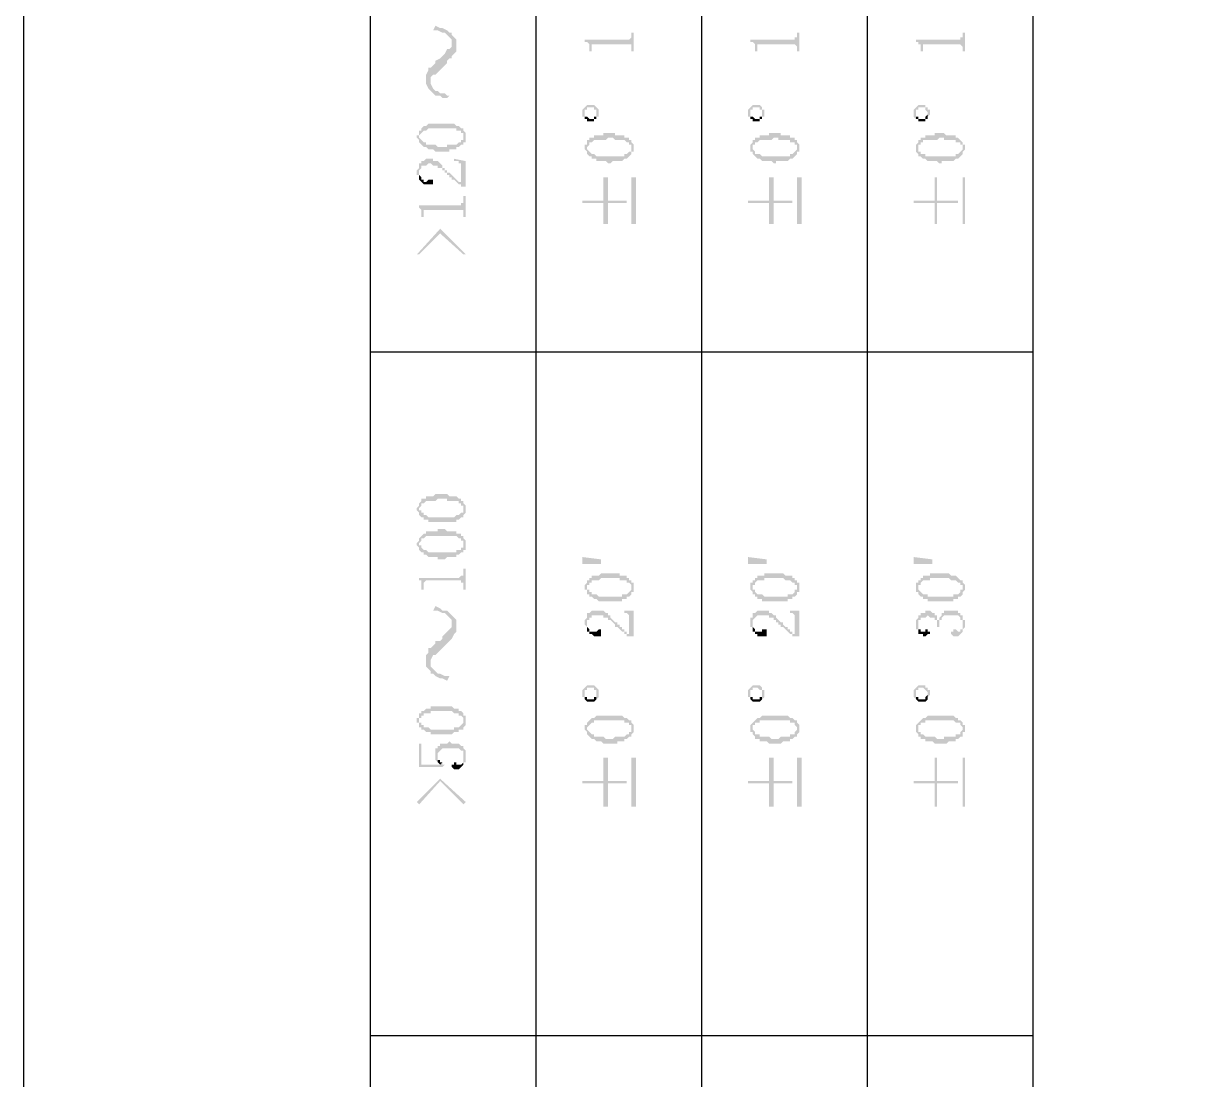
# Model space of a CAD drawing. Header units: millimetres. Extents: x 1399 to 2555, y 1196 to 1555.
# Drawn here: x 1666.65 to 1689.34, y 1514.22 to 1534.65 of the extents above; entities that cross this region are included whole.
import ezdxf

# ---------------------------------------------------------------- set-up
doc = ezdxf.new("R2010")
doc.units = ezdxf.units.MM

msp = doc.modelspace()

# ---------------------------------------------------------------- hatches: boundary and pattern name
at = {"transparency": 33554559}
for points in [[(1674.57468, 1534.51505), (1674.66494, 1534.51505), (1674.75521, 1534.46992), (1674.80034, 1534.46992), (1674.84547, 1534.42479), (1674.84547, 1534.42479), (1674.8906, 1534.37966), (1674.93573, 1534.33453), (1674.93573, 1533.97347), (1674.93573, 1534.0186), (1674.98087, 1534.06373), (1675.026, 1534.10886), (1675.026, 1534.33453), (1674.98087, 1534.37966), (1674.93573, 1534.42479), (1674.93573, 1534.46992), (1674.8906, 1534.46992), (1674.84547, 1534.51505), (1674.75521, 1534.56019), (1674.71007, 1534.56019), (1674.61981, 1534.60532)], [(1677.50827, 1534.33453), (1677.50827, 1534.28939), (1677.5534, 1534.28939), (1677.59853, 1534.24426), (1677.59853, 1534.19913), (1677.59853, 1534.10886), (1677.64366, 1534.10886), (1677.64366, 1534.19913), (1677.64366, 1534.24426), (1678.41091, 1534.24426), (1678.41091, 1534.19913), (1678.41091, 1534.10886), (1678.45604, 1534.10886), (1678.45604, 1534.46992), (1678.41091, 1534.46992), (1678.41091, 1534.42479), (1678.41091, 1534.37966), (1678.41091, 1534.37966), (1678.36578, 1534.33453), (1678.32065, 1534.33453)], [(1680.71265, 1534.33453), (1680.71265, 1534.28939), (1680.75778, 1534.28939), (1680.80292, 1534.24426), (1680.80292, 1534.19913), (1680.80292, 1534.10886), (1680.84805, 1534.10886), (1680.84805, 1534.19913), (1680.84805, 1534.24426), (1681.57016, 1534.24426), (1681.6153, 1534.19913), (1681.6153, 1534.10886), (1681.66043, 1534.10886), (1681.66043, 1534.46992), (1681.6153, 1534.46992), (1681.6153, 1534.42479), (1681.6153, 1534.37966), (1681.57016, 1534.37966), (1681.57016, 1534.33453), (1681.52503, 1534.33453)], [(1683.91704, 1534.33453), (1683.91704, 1534.28939), (1683.96217, 1534.28939), (1683.96217, 1534.24426), (1684.0073, 1534.24426), (1684.0073, 1534.19913), (1684.0073, 1534.10886), (1684.05243, 1534.10886), (1684.05243, 1534.19913), (1684.05243, 1534.24426), (1684.77455, 1534.24426), (1684.81968, 1534.19913), (1684.81968, 1534.10886), (1684.86481, 1534.10886), (1684.86481, 1534.46992), (1684.81968, 1534.46992), (1684.81968, 1534.42479), (1684.81968, 1534.37966), (1684.77455, 1534.37966), (1684.77455, 1534.33453), (1684.72942, 1534.33453)], [(1674.43928, 1533.56728), (1674.43928, 1533.47701), (1674.48441, 1533.38675), (1674.52954, 1533.34162), (1674.52954, 1533.52215), (1674.52954, 1533.61241), (1674.57468, 1533.65754), (1674.61981, 1533.65754), (1674.66494, 1533.70268), (1674.71007, 1533.74781), (1674.75521, 1533.79294), (1674.80034, 1533.83807), (1674.84547, 1533.8832), (1674.84547, 1533.92834), (1674.8906, 1533.97347), (1674.93573, 1533.97347), (1674.93573, 1534.24426), (1674.93573, 1534.19913), (1674.8906, 1534.154), (1674.84547, 1534.154), (1674.80034, 1534.06373), (1674.75521, 1534.0186), (1674.75521, 1534.0186), (1674.71007, 1533.97347), (1674.61981, 1533.92834), (1674.61981, 1533.8832), (1674.57468, 1533.83807), (1674.52954, 1533.79294), (1674.48441, 1533.79294), (1674.48441, 1533.74781), (1674.43928, 1533.65754), (1674.43928, 1533.61241)], [(1674.52954, 1533.34162), (1674.52954, 1533.34162), (1674.57468, 1533.29649), (1674.61981, 1533.25135), (1674.71007, 1533.25135), (1674.75521, 1533.20622), (1674.84547, 1533.20622), (1674.8906, 1533.25135), (1674.84547, 1533.25135), (1674.80034, 1533.29649), (1674.71007, 1533.29649), (1674.66494, 1533.34162), (1674.61981, 1533.34162), (1674.57468, 1533.38675), (1674.52954, 1533.47701), (1674.52954, 1533.52215)], [(1677.46314, 1532.93543), (1677.46314, 1532.8903), (1677.46314, 1532.84516), (1677.50827, 1532.84516), (1677.50827, 1532.80003), (1677.50827, 1532.93543), (1677.50827, 1532.98056), (1677.5534, 1532.98056), (1677.5534, 1533.02569), (1677.6888, 1533.02569), (1677.6888, 1532.98056), (1677.73393, 1532.98056), (1677.73393, 1532.93543), (1677.73393, 1532.80003), (1677.73393, 1532.84516), (1677.77906, 1532.84516), (1677.77906, 1532.8903), (1677.77906, 1532.93543), (1677.77906, 1532.98056), (1677.77906, 1532.98056), (1677.73393, 1533.02569), (1677.73393, 1533.02569), (1677.6888, 1533.07083), (1677.5534, 1533.07083), (1677.50827, 1533.02569), (1677.50827, 1533.02569), (1677.46314, 1532.98056)], [(1680.66752, 1532.93543), (1680.66752, 1532.8903), (1680.66752, 1532.84516), (1680.71265, 1532.84516), (1680.71265, 1532.80003), (1680.71265, 1532.93543), (1680.71265, 1532.98056), (1680.75778, 1532.98056), (1680.75778, 1533.02569), (1680.89318, 1533.02569), (1680.89318, 1532.98056), (1680.93831, 1532.98056), (1680.93831, 1532.93543), (1680.93831, 1532.80003), (1680.93831, 1532.84516), (1680.98345, 1532.84516), (1680.98345, 1532.8903), (1680.98345, 1532.93543), (1680.98345, 1532.98056), (1680.93831, 1532.98056), (1680.93831, 1533.02569), (1680.93831, 1533.02569), (1680.89318, 1533.07083), (1680.75778, 1533.07083), (1680.71265, 1533.02569), (1680.71265, 1533.02569), (1680.66752, 1532.98056)], [(1683.8719, 1532.93543), (1683.8719, 1532.8903), (1683.8719, 1532.84516), (1683.8719, 1532.84516), (1683.91704, 1532.80003), (1683.91704, 1532.93543), (1683.91704, 1532.98056), (1683.96217, 1532.98056), (1683.96217, 1533.02569), (1684.09757, 1533.02569), (1684.09757, 1532.98056), (1684.09757, 1532.98056), (1684.1427, 1532.93543), (1684.1427, 1532.80003), (1684.1427, 1532.84516), (1684.1427, 1532.84516), (1684.18783, 1532.8903), (1684.18783, 1532.93543), (1684.18783, 1532.98056), (1684.1427, 1532.98056), (1684.1427, 1533.02569), (1684.09757, 1533.02569), (1684.09757, 1533.07083), (1683.96217, 1533.07083), (1683.91704, 1533.02569), (1683.91704, 1533.02569), (1683.8719, 1532.98056)], [(1677.50827, 1532.80003), (1677.5534, 1532.80003), (1677.5534, 1532.7549), (1677.6888, 1532.7549), (1677.6888, 1532.80003), (1677.73393, 1532.80003), (1677.73393, 1532.93543), (1677.73393, 1532.8903), (1677.73393, 1532.84516), (1677.6888, 1532.84516), (1677.6888, 1532.80003), (1677.59853, 1532.80003), (1677.5534, 1532.84516), (1677.50827, 1532.84516), (1677.50827, 1532.93543), (1677.50827, 1532.93543)], [(1680.71265, 1532.80003), (1680.75778, 1532.80003), (1680.75778, 1532.7549), (1680.89318, 1532.7549), (1680.89318, 1532.80003), (1680.93831, 1532.80003), (1680.93831, 1532.93543), (1680.93831, 1532.8903), (1680.93831, 1532.84516), (1680.89318, 1532.84516), (1680.89318, 1532.80003), (1680.80292, 1532.80003), (1680.75778, 1532.84516), (1680.71265, 1532.84516), (1680.71265, 1532.93543), (1680.71265, 1532.93543)], [(1683.91704, 1532.80003), (1683.96217, 1532.80003), (1683.96217, 1532.7549), (1684.09757, 1532.7549), (1684.09757, 1532.80003), (1684.1427, 1532.80003), (1684.1427, 1532.93543), (1684.1427, 1532.8903), (1684.1427, 1532.8903), (1684.09757, 1532.84516), (1684.09757, 1532.80003), (1683.96217, 1532.80003), (1683.96217, 1532.84516), (1683.91704, 1532.84516), (1683.91704, 1532.93543), (1683.91704, 1532.93543)], [(1674.25875, 1532.43897), (1674.25875, 1532.43897), (1674.30388, 1532.39384), (1674.30388, 1532.34871), (1674.30388, 1532.48411), (1674.30388, 1532.48411), (1674.34902, 1532.52924), (1674.34902, 1532.52924), (1674.39415, 1532.57437), (1674.43928, 1532.57437), (1674.48441, 1532.6195), (1675.026, 1532.6195), (1675.026, 1532.57437), (1675.11626, 1532.57437), (1675.11626, 1532.52924), (1675.16139, 1532.52924), (1675.16139, 1532.48411), (1675.16139, 1532.43897), (1675.16139, 1532.6195), (1675.11626, 1532.6195), (1675.07113, 1532.66464), (1675.026, 1532.66464), (1674.98087, 1532.70977), (1674.48441, 1532.70977), (1674.43928, 1532.66464), (1674.39415, 1532.66464), (1674.34902, 1532.6195), (1674.34902, 1532.57437), (1674.30388, 1532.57437), (1674.30388, 1532.48411), (1674.25875, 1532.48411)], [(1674.30388, 1532.34871), (1674.34902, 1532.30358), (1674.34902, 1532.30358), (1674.39415, 1532.25845), (1674.43928, 1532.25845), (1674.48441, 1532.21331), (1674.57468, 1532.21331), (1674.61981, 1532.16818), (1674.8906, 1532.16818), (1674.8906, 1532.21331), (1675.026, 1532.21331), (1675.026, 1532.25845), (1675.07113, 1532.25845), (1675.11626, 1532.30358), (1675.16139, 1532.30358), (1675.16139, 1532.34871), (1675.20653, 1532.34871), (1675.20653, 1532.39384), (1675.20653, 1532.43897), (1675.20653, 1532.48411), (1675.20653, 1532.52924), (1675.20653, 1532.52924), (1675.16139, 1532.57437), (1675.16139, 1532.43897), (1675.16139, 1532.39384), (1675.11626, 1532.39384), (1675.11626, 1532.34871), (1675.07113, 1532.34871), (1675.026, 1532.30358), (1674.84547, 1532.30358), (1674.84547, 1532.25845), (1674.66494, 1532.25845), (1674.61981, 1532.30358), (1674.43928, 1532.30358), (1674.43928, 1532.34871), (1674.39415, 1532.34871), (1674.34902, 1532.39384), (1674.34902, 1532.39384), (1674.30388, 1532.43897), (1674.30388, 1532.43897)], [(1677.50827, 1532.25845), (1677.50827, 1532.21331), (1677.50827, 1532.21331), (1677.5534, 1532.16818), (1677.5534, 1532.12305), (1677.5534, 1532.25845), (1677.5534, 1532.25845), (1677.59853, 1532.30358), (1677.59853, 1532.34871), (1677.64366, 1532.34871), (1677.6888, 1532.39384), (1677.91446, 1532.39384), (1677.95959, 1532.43897), (1678.04985, 1532.43897), (1678.09499, 1532.39384), (1678.27551, 1532.39384), (1678.32065, 1532.34871), (1678.36578, 1532.34871), (1678.36578, 1532.30358), (1678.41091, 1532.30358), (1678.41091, 1532.25845), (1678.41091, 1532.39384), (1678.36578, 1532.39384), (1678.36578, 1532.43897), (1678.27551, 1532.43897), (1678.27551, 1532.48411), (1678.09499, 1532.48411), (1678.09499, 1532.52924), (1677.86933, 1532.52924), (1677.86933, 1532.48411), (1677.6888, 1532.48411), (1677.6888, 1532.43897), (1677.59853, 1532.43897), (1677.59853, 1532.39384), (1677.5534, 1532.39384), (1677.5534, 1532.34871), (1677.5534, 1532.30358), (1677.50827, 1532.30358)], [(1680.71265, 1532.25845), (1680.71265, 1532.21331), (1680.71265, 1532.16818), (1680.75778, 1532.16818), (1680.75778, 1532.12305), (1680.75778, 1532.25845), (1680.75778, 1532.30358), (1680.80292, 1532.30358), (1680.80292, 1532.34871), (1680.84805, 1532.34871), (1680.89318, 1532.39384), (1681.11884, 1532.39384), (1681.16397, 1532.43897), (1681.25424, 1532.43897), (1681.25424, 1532.39384), (1681.4799, 1532.39384), (1681.4799, 1532.34871), (1681.57016, 1532.34871), (1681.57016, 1532.30358), (1681.6153, 1532.30358), (1681.6153, 1532.25845), (1681.6153, 1532.39384), (1681.57016, 1532.39384), (1681.57016, 1532.43897), (1681.4799, 1532.43897), (1681.4799, 1532.48411), (1681.29937, 1532.48411), (1681.29937, 1532.52924), (1681.07371, 1532.52924), (1681.07371, 1532.48411), (1680.89318, 1532.48411), (1680.89318, 1532.43897), (1680.80292, 1532.43897), (1680.80292, 1532.39384), (1680.75778, 1532.39384), (1680.75778, 1532.34871), (1680.75778, 1532.34871), (1680.71265, 1532.30358)], [(1683.91704, 1532.25845), (1683.91704, 1532.21331), (1683.91704, 1532.16818), (1683.91704, 1532.16818), (1683.96217, 1532.12305), (1683.96217, 1532.25845), (1683.96217, 1532.30358), (1684.0073, 1532.30358), (1684.0073, 1532.34871), (1684.05243, 1532.34871), (1684.05243, 1532.39384), (1684.32323, 1532.39384), (1684.36836, 1532.43897), (1684.45862, 1532.43897), (1684.45862, 1532.39384), (1684.68428, 1532.39384), (1684.68428, 1532.34871), (1684.77455, 1532.34871), (1684.77455, 1532.30358), (1684.81968, 1532.30358), (1684.81968, 1532.25845), (1684.81968, 1532.34871), (1684.77455, 1532.39384), (1684.77455, 1532.39384), (1684.72942, 1532.43897), (1684.68428, 1532.43897), (1684.68428, 1532.48411), (1684.50375, 1532.48411), (1684.45862, 1532.52924), (1684.27809, 1532.52924), (1684.27809, 1532.48411), (1684.09757, 1532.48411), (1684.09757, 1532.43897), (1684.0073, 1532.43897), (1684.0073, 1532.39384), (1683.96217, 1532.39384), (1683.96217, 1532.34871), (1683.96217, 1532.34871), (1683.91704, 1532.30358)], [(1677.5534, 1532.12305), (1677.59853, 1532.07792), (1677.64366, 1532.07792), (1677.64366, 1532.03279), (1677.73393, 1532.03279), (1677.73393, 1531.98765), (1677.91446, 1531.98765), (1677.95959, 1531.94252), (1678.00472, 1531.94252), (1678.04985, 1531.98765), (1678.23038, 1531.98765), (1678.27551, 1532.03279), (1678.32065, 1532.03279), (1678.36578, 1532.07792), (1678.36578, 1532.07792), (1678.41091, 1532.12305), (1678.41091, 1532.16818), (1678.45604, 1532.16818), (1678.45604, 1532.21331), (1678.45604, 1532.25845), (1678.45604, 1532.30358), (1678.45604, 1532.30358), (1678.41091, 1532.34871), (1678.41091, 1532.21331), (1678.41091, 1532.16818), (1678.36578, 1532.16818), (1678.32065, 1532.12305), (1678.27551, 1532.12305), (1678.27551, 1532.07792), (1677.73393, 1532.07792), (1677.6888, 1532.12305), (1677.64366, 1532.12305), (1677.59853, 1532.16818), (1677.59853, 1532.16818), (1677.5534, 1532.21331), (1677.5534, 1532.25845)], [(1680.75778, 1532.12305), (1680.80292, 1532.07792), (1680.80292, 1532.07792), (1680.84805, 1532.03279), (1680.89318, 1532.03279), (1680.93831, 1531.98765), (1681.11884, 1531.98765), (1681.16397, 1531.94252), (1681.20911, 1531.94252), (1681.20911, 1531.98765), (1681.43477, 1531.98765), (1681.4799, 1532.03279), (1681.52503, 1532.03279), (1681.57016, 1532.07792), (1681.57016, 1532.07792), (1681.6153, 1532.12305), (1681.6153, 1532.16818), (1681.66043, 1532.16818), (1681.66043, 1532.21331), (1681.66043, 1532.25845), (1681.66043, 1532.30358), (1681.66043, 1532.30358), (1681.6153, 1532.34871), (1681.6153, 1532.21331), (1681.6153, 1532.21331), (1681.57016, 1532.16818), (1681.57016, 1532.16818), (1681.52503, 1532.12305), (1681.4799, 1532.12305), (1681.4799, 1532.07792), (1680.93831, 1532.07792), (1680.89318, 1532.12305), (1680.80292, 1532.12305), (1680.80292, 1532.16818), (1680.80292, 1532.16818), (1680.75778, 1532.21331), (1680.75778, 1532.25845)], [(1683.96217, 1532.12305), (1683.96217, 1532.07792), (1684.0073, 1532.07792), (1684.05243, 1532.03279), (1684.09757, 1532.03279), (1684.1427, 1531.98765), (1684.32323, 1531.98765), (1684.36836, 1531.94252), (1684.41349, 1531.94252), (1684.41349, 1531.98765), (1684.63915, 1531.98765), (1684.68428, 1532.03279), (1684.72942, 1532.03279), (1684.77455, 1532.07792), (1684.77455, 1532.07792), (1684.81968, 1532.12305), (1684.81968, 1532.16818), (1684.81968, 1532.16818), (1684.86481, 1532.21331), (1684.86481, 1532.25845), (1684.86481, 1532.30358), (1684.81968, 1532.30358), (1684.81968, 1532.34871), (1684.81968, 1532.21331), (1684.81968, 1532.21331), (1684.77455, 1532.16818), (1684.77455, 1532.16818), (1684.72942, 1532.12305), (1684.68428, 1532.12305), (1684.68428, 1532.07792), (1684.09757, 1532.07792), (1684.09757, 1532.12305), (1684.0073, 1532.12305), (1684.0073, 1532.16818), (1683.96217, 1532.16818), (1683.96217, 1532.21331), (1683.96217, 1532.25845)], [(1674.25875, 1531.76199), (1674.25875, 1531.71686), (1674.30388, 1531.71686), (1674.30388, 1531.6266), (1674.30388, 1531.76199), (1674.30388, 1531.80712), (1674.30388, 1531.80712), (1674.34902, 1531.85226), (1674.34902, 1531.89739), (1674.43928, 1531.89739), (1674.48441, 1531.94252), (1674.52954, 1531.94252), (1674.57468, 1531.89739), (1674.66494, 1531.89739), (1674.66494, 1531.85226), (1674.75521, 1531.85226), (1674.75521, 1531.80712), (1674.80034, 1531.80712), (1674.80034, 1531.76199), (1674.84547, 1531.76199), (1674.84547, 1531.71686), (1674.8906, 1531.71686), (1674.8906, 1531.67173), (1674.93573, 1531.67173), (1674.93573, 1531.6266), (1674.98087, 1531.6266), (1675.026, 1531.58146), (1675.026, 1531.58146), (1675.07113, 1531.53633), (1675.11626, 1531.53633), (1675.11626, 1531.4912), (1675.11626, 1531.58146), (1675.07113, 1531.58146), (1675.026, 1531.6266), (1675.026, 1531.6266), (1674.98087, 1531.67173), (1674.98087, 1531.67173), (1674.93573, 1531.71686), (1674.93573, 1531.71686), (1674.8906, 1531.76199), (1674.84547, 1531.76199), (1674.84547, 1531.80712), (1674.80034, 1531.80712), (1674.80034, 1531.85226), (1674.75521, 1531.85226), (1674.75521, 1531.89739), (1674.75521, 1531.89739), (1674.71007, 1531.94252), (1674.71007, 1531.94252), (1674.66494, 1531.98765), (1674.57468, 1531.98765), (1674.57468, 1532.03279), (1674.43928, 1532.03279), (1674.39415, 1531.98765), (1674.34902, 1531.98765), (1674.34902, 1531.94252), (1674.30388, 1531.94252), (1674.30388, 1531.89739), (1674.30388, 1531.85226), (1674.30388, 1531.85226), (1674.25875, 1531.80712)], [(1674.98087, 1532.03279), (1674.98087, 1531.98765), (1675.07113, 1531.98765), (1675.07113, 1531.94252), (1675.11626, 1531.94252), (1675.11626, 1531.89739), (1675.11626, 1531.4912), (1675.20653, 1531.4912), (1675.20653, 1531.98765)], [(1674.30388, 1531.6266), (1674.30388, 1531.6266), (1674.34902, 1531.58146), (1674.34902, 1531.58146), (1674.39415, 1531.53633), (1674.57468, 1531.53633), (1674.57468, 1531.6266), (1674.48441, 1531.6266), (1674.43928, 1531.58146), (1674.39415, 1531.58146), (1674.39415, 1531.6266), (1674.34902, 1531.6266), (1674.34902, 1531.67173), (1674.34902, 1531.67173), (1674.30388, 1531.71686), (1674.30388, 1531.76199)], [(1677.46314, 1531.22041), (1677.46314, 1531.17527), (1677.86933, 1531.17527), (1677.86933, 1530.76908), (1677.95959, 1530.76908), (1677.95959, 1531.17527), (1678.32065, 1531.17527), (1678.32065, 1531.22041), (1677.95959, 1531.22041), (1677.95959, 1531.67173), (1677.86933, 1531.67173), (1677.86933, 1531.22041)], [(1678.50118, 1530.76908), (1678.50118, 1531.67173), (1678.41091, 1531.67173), (1678.41091, 1530.76908)], [(1680.66752, 1531.22041), (1680.66752, 1531.17527), (1681.07371, 1531.17527), (1681.07371, 1530.76908), (1681.16397, 1530.76908), (1681.16397, 1531.17527), (1681.52503, 1531.17527), (1681.52503, 1531.22041), (1681.16397, 1531.22041), (1681.16397, 1531.67173), (1681.07371, 1531.67173), (1681.07371, 1531.22041)], [(1681.70556, 1530.76908), (1681.70556, 1531.67173), (1681.6153, 1531.67173), (1681.6153, 1530.76908)], [(1683.8719, 1531.22041), (1683.8719, 1531.17527), (1684.27809, 1531.17527), (1684.27809, 1530.76908), (1684.32323, 1530.76908), (1684.32323, 1531.17527), (1684.72942, 1531.17527), (1684.72942, 1531.22041), (1684.32323, 1531.22041), (1684.32323, 1531.67173), (1684.27809, 1531.67173), (1684.27809, 1531.22041)], [(1684.86481, 1530.76908), (1684.86481, 1531.67173), (1684.81968, 1531.67173), (1684.81968, 1530.76908)], [(1674.25875, 1531.13014), (1674.30388, 1531.13014), (1674.30388, 1531.08501), (1674.30388, 1531.08501), (1674.34902, 1531.03988), (1674.34902, 1530.99475), (1674.34902, 1530.90448), (1674.39415, 1530.90448), (1674.39415, 1531.03988), (1675.16139, 1531.03988), (1675.16139, 1530.99475), (1675.16139, 1530.90448), (1675.20653, 1530.90448), (1675.20653, 1531.31067), (1675.16139, 1531.31067), (1675.16139, 1531.22041), (1675.16139, 1531.17527), (1675.11626, 1531.17527), (1675.11626, 1531.13014), (1675.07113, 1531.13014)], [(1674.25875, 1530.18237), (1674.30388, 1530.18237), (1674.71007, 1530.58856), (1675.16139, 1530.18237), (1675.20653, 1530.18237), (1674.71007, 1530.67882)], [(1674.25875, 1525.27714), (1674.25875, 1525.23201), (1674.25875, 1525.23201), (1674.30388, 1525.18688), (1674.30388, 1525.14175), (1674.30388, 1525.27714), (1674.30388, 1525.27714), (1674.34902, 1525.32228), (1674.34902, 1525.36741), (1674.39415, 1525.36741), (1674.43928, 1525.41254), (1674.61981, 1525.41254), (1674.66494, 1525.45767), (1674.84547, 1525.45767), (1674.84547, 1525.41254), (1675.07113, 1525.41254), (1675.07113, 1525.36741), (1675.11626, 1525.36741), (1675.11626, 1525.32228), (1675.16139, 1525.32228), (1675.16139, 1525.27714), (1675.16139, 1525.41254), (1675.11626, 1525.41254), (1675.11626, 1525.45767), (1675.07113, 1525.45767), (1675.026, 1525.5028), (1674.8906, 1525.5028), (1674.84547, 1525.54794), (1674.61981, 1525.54794), (1674.57468, 1525.5028), (1674.43928, 1525.5028), (1674.43928, 1525.45767), (1674.34902, 1525.45767), (1674.34902, 1525.41254), (1674.34902, 1525.41254), (1674.30388, 1525.36741), (1674.30388, 1525.32228), (1674.30388, 1525.32228)], [(1674.30388, 1525.14175), (1674.34902, 1525.09661), (1674.39415, 1525.09661), (1674.39415, 1525.05148), (1674.48441, 1525.05148), (1674.48441, 1525.00635), (1675.026, 1525.00635), (1675.026, 1525.05148), (1675.07113, 1525.05148), (1675.11626, 1525.09661), (1675.16139, 1525.09661), (1675.16139, 1525.14175), (1675.16139, 1525.14175), (1675.20653, 1525.18688), (1675.20653, 1525.23201), (1675.20653, 1525.27714), (1675.20653, 1525.32228), (1675.20653, 1525.32228), (1675.16139, 1525.36741), (1675.16139, 1525.23201), (1675.16139, 1525.18688), (1675.11626, 1525.18688), (1675.07113, 1525.14175), (1675.026, 1525.14175), (1674.98087, 1525.09661), (1674.48441, 1525.09661), (1674.43928, 1525.14175), (1674.39415, 1525.14175), (1674.39415, 1525.18688), (1674.34902, 1525.18688), (1674.34902, 1525.23201), (1674.30388, 1525.23201), (1674.30388, 1525.27714)], [(1674.25875, 1524.60016), (1674.25875, 1524.55503), (1674.25875, 1524.55503), (1674.30388, 1524.5099), (1674.30388, 1524.46476), (1674.30388, 1524.60016), (1674.30388, 1524.60016), (1674.34902, 1524.64529), (1674.34902, 1524.69043), (1674.39415, 1524.69043), (1674.43928, 1524.73556), (1675.026, 1524.73556), (1675.07113, 1524.69043), (1675.11626, 1524.69043), (1675.11626, 1524.64529), (1675.16139, 1524.64529), (1675.16139, 1524.60016), (1675.16139, 1524.73556), (1675.11626, 1524.73556), (1675.11626, 1524.78069), (1675.026, 1524.78069), (1675.026, 1524.82582), (1674.84547, 1524.82582), (1674.80034, 1524.87095), (1674.66494, 1524.87095), (1674.66494, 1524.82582), (1674.43928, 1524.82582), (1674.43928, 1524.78069), (1674.39415, 1524.78069), (1674.34902, 1524.73556), (1674.34902, 1524.73556), (1674.30388, 1524.69043), (1674.30388, 1524.64529), (1674.30388, 1524.64529)], [(1674.30388, 1524.46476), (1674.34902, 1524.41963), (1674.39415, 1524.41963), (1674.39415, 1524.3745), (1674.43928, 1524.3745), (1674.48441, 1524.32937), (1674.66494, 1524.32937), (1674.66494, 1524.28424), (1674.80034, 1524.28424), (1674.84547, 1524.32937), (1675.026, 1524.32937), (1675.026, 1524.3745), (1675.07113, 1524.3745), (1675.11626, 1524.41963), (1675.16139, 1524.41963), (1675.16139, 1524.46476), (1675.20653, 1524.46476), (1675.20653, 1524.5099), (1675.20653, 1524.60016), (1675.20653, 1524.64529), (1675.20653, 1524.64529), (1675.16139, 1524.69043), (1675.16139, 1524.55503), (1675.16139, 1524.5099), (1675.11626, 1524.5099), (1675.11626, 1524.46476), (1675.026, 1524.46476), (1675.026, 1524.41963), (1674.48441, 1524.41963), (1674.43928, 1524.46476), (1674.39415, 1524.46476), (1674.34902, 1524.5099), (1674.34902, 1524.55503), (1674.30388, 1524.55503), (1674.30388, 1524.60016)], [(1677.46314, 1524.32937), (1677.82419, 1524.28424), (1677.82419, 1524.19397), (1677.46314, 1524.19397)], [(1680.66752, 1524.32937), (1681.02858, 1524.28424), (1681.02858, 1524.19397), (1680.66752, 1524.19397)], [(1683.8719, 1524.32937), (1684.23296, 1524.28424), (1684.23296, 1524.19397), (1683.8719, 1524.19397)], [(1674.25875, 1523.92318), (1674.30388, 1523.92318), (1674.30388, 1523.87805), (1674.34902, 1523.87805), (1674.34902, 1523.83291), (1674.34902, 1523.69752), (1674.39415, 1523.69752), (1674.39415, 1523.83291), (1674.39415, 1523.83291), (1674.43928, 1523.87805), (1675.11626, 1523.87805), (1675.11626, 1523.83291), (1675.16139, 1523.83291), (1675.16139, 1523.69752), (1675.20653, 1523.69752), (1675.20653, 1524.10371), (1675.16139, 1524.10371), (1675.16139, 1524.01344), (1675.16139, 1523.96831), (1675.11626, 1523.96831), (1675.07113, 1523.92318)], [(1677.50827, 1523.74265), (1677.50827, 1523.69752), (1677.5534, 1523.69752), (1677.5534, 1523.65239), (1677.5534, 1523.60725), (1677.5534, 1523.74265), (1677.5534, 1523.78778), (1677.59853, 1523.78778), (1677.59853, 1523.83291), (1677.64366, 1523.83291), (1677.64366, 1523.87805), (1677.77906, 1523.87805), (1677.82419, 1523.92318), (1678.18525, 1523.92318), (1678.18525, 1523.87805), (1678.32065, 1523.87805), (1678.32065, 1523.83291), (1678.36578, 1523.83291), (1678.41091, 1523.78778), (1678.41091, 1523.74265), (1678.41091, 1523.87805), (1678.36578, 1523.87805), (1678.36578, 1523.92318), (1678.32065, 1523.92318), (1678.32065, 1523.96831), (1678.18525, 1523.96831), (1678.18525, 1524.01344), (1677.82419, 1524.01344), (1677.77906, 1523.96831), (1677.64366, 1523.96831), (1677.64366, 1523.92318), (1677.59853, 1523.92318), (1677.59853, 1523.87805), (1677.5534, 1523.87805), (1677.5534, 1523.83291), (1677.5534, 1523.83291), (1677.50827, 1523.78778)], [(1680.71265, 1523.74265), (1680.71265, 1523.69752), (1680.71265, 1523.69752), (1680.75778, 1523.65239), (1680.75778, 1523.60725), (1680.75778, 1523.74265), (1680.75778, 1523.78778), (1680.80292, 1523.78778), (1680.80292, 1523.83291), (1680.80292, 1523.83291), (1680.84805, 1523.87805), (1680.98345, 1523.87805), (1680.98345, 1523.92318), (1681.3445, 1523.92318), (1681.38963, 1523.87805), (1681.4799, 1523.87805), (1681.52503, 1523.83291), (1681.57016, 1523.83291), (1681.57016, 1523.78778), (1681.6153, 1523.78778), (1681.6153, 1523.74265), (1681.6153, 1523.87805), (1681.57016, 1523.87805), (1681.57016, 1523.92318), (1681.52503, 1523.92318), (1681.52503, 1523.96831), (1681.38963, 1523.96831), (1681.3445, 1524.01344), (1680.98345, 1524.01344), (1680.98345, 1523.96831), (1680.84805, 1523.96831), (1680.84805, 1523.92318), (1680.80292, 1523.92318), (1680.80292, 1523.87805), (1680.75778, 1523.87805), (1680.75778, 1523.83291), (1680.71265, 1523.83291)], [(1683.91704, 1523.74265), (1683.91704, 1523.69752), (1683.91704, 1523.65239), (1683.96217, 1523.65239), (1683.96217, 1523.60725), (1683.96217, 1523.74265), (1683.96217, 1523.78778), (1684.0073, 1523.78778), (1684.0073, 1523.83291), (1684.0073, 1523.83291), (1684.05243, 1523.87805), (1684.18783, 1523.87805), (1684.18783, 1523.92318), (1684.54889, 1523.92318), (1684.59402, 1523.87805), (1684.68428, 1523.87805), (1684.72942, 1523.83291), (1684.77455, 1523.83291), (1684.77455, 1523.78778), (1684.81968, 1523.78778), (1684.81968, 1523.74265), (1684.81968, 1523.87805), (1684.77455, 1523.87805), (1684.72942, 1523.92318), (1684.72942, 1523.92318), (1684.68428, 1523.96831), (1684.59402, 1523.96831), (1684.54889, 1524.01344), (1684.18783, 1524.01344), (1684.18783, 1523.96831), (1684.05243, 1523.96831), (1684.05243, 1523.92318), (1684.0073, 1523.92318), (1684.0073, 1523.87805), (1683.96217, 1523.87805), (1683.96217, 1523.83291), (1683.91704, 1523.83291)], [(1677.5534, 1523.60725), (1677.59853, 1523.60725), (1677.59853, 1523.56212), (1677.64366, 1523.56212), (1677.6888, 1523.51699), (1677.73393, 1523.51699), (1677.77906, 1523.47186), (1678.23038, 1523.47186), (1678.23038, 1523.51699), (1678.32065, 1523.51699), (1678.32065, 1523.56212), (1678.36578, 1523.56212), (1678.41091, 1523.60725), (1678.41091, 1523.65239), (1678.45604, 1523.65239), (1678.45604, 1523.69752), (1678.45604, 1523.74265), (1678.45604, 1523.78778), (1678.45604, 1523.83291), (1678.41091, 1523.83291), (1678.41091, 1523.87805), (1678.41091, 1523.69752), (1678.41091, 1523.69752), (1678.36578, 1523.65239), (1678.36578, 1523.65239), (1678.32065, 1523.60725), (1678.23038, 1523.60725), (1678.23038, 1523.56212), (1677.77906, 1523.56212), (1677.73393, 1523.60725), (1677.64366, 1523.60725), (1677.64366, 1523.65239), (1677.59853, 1523.65239), (1677.59853, 1523.69752), (1677.5534, 1523.69752), (1677.5534, 1523.74265)], [(1680.75778, 1523.60725), (1680.80292, 1523.60725), (1680.80292, 1523.56212), (1680.84805, 1523.56212), (1680.84805, 1523.51699), (1680.93831, 1523.51699), (1680.93831, 1523.47186), (1681.43477, 1523.47186), (1681.43477, 1523.51699), (1681.52503, 1523.51699), (1681.52503, 1523.56212), (1681.57016, 1523.56212), (1681.6153, 1523.60725), (1681.6153, 1523.65239), (1681.66043, 1523.65239), (1681.66043, 1523.69752), (1681.66043, 1523.74265), (1681.66043, 1523.78778), (1681.66043, 1523.83291), (1681.6153, 1523.83291), (1681.6153, 1523.87805), (1681.6153, 1523.69752), (1681.57016, 1523.69752), (1681.57016, 1523.65239), (1681.57016, 1523.65239), (1681.52503, 1523.60725), (1681.43477, 1523.60725), (1681.43477, 1523.56212), (1680.98345, 1523.56212), (1680.93831, 1523.60725), (1680.84805, 1523.60725), (1680.80292, 1523.65239), (1680.80292, 1523.69752), (1680.75778, 1523.69752), (1680.75778, 1523.74265)], [(1683.96217, 1523.60725), (1683.96217, 1523.60725), (1684.0073, 1523.56212), (1684.05243, 1523.56212), (1684.05243, 1523.51699), (1684.1427, 1523.51699), (1684.1427, 1523.47186), (1684.63915, 1523.47186), (1684.63915, 1523.51699), (1684.72942, 1523.51699), (1684.72942, 1523.56212), (1684.77455, 1523.56212), (1684.81968, 1523.60725), (1684.81968, 1523.65239), (1684.81968, 1523.65239), (1684.86481, 1523.69752), (1684.86481, 1523.74265), (1684.86481, 1523.78778), (1684.86481, 1523.78778), (1684.81968, 1523.83291), (1684.81968, 1523.87805), (1684.81968, 1523.69752), (1684.77455, 1523.69752), (1684.77455, 1523.65239), (1684.77455, 1523.65239), (1684.72942, 1523.60725), (1684.63915, 1523.60725), (1684.63915, 1523.56212), (1684.1427, 1523.56212), (1684.1427, 1523.60725), (1684.05243, 1523.60725), (1684.0073, 1523.65239), (1684.0073, 1523.65239), (1683.96217, 1523.69752), (1683.96217, 1523.74265)], [(1674.57468, 1523.29133), (1674.66494, 1523.29133), (1674.75521, 1523.2462), (1674.80034, 1523.2462), (1674.84547, 1523.20106), (1674.84547, 1523.20106), (1674.8906, 1523.15593), (1674.93573, 1523.1108), (1674.93573, 1522.74974), (1674.93573, 1522.74974), (1674.98087, 1522.84001), (1675.026, 1522.88514), (1675.026, 1523.1108), (1674.98087, 1523.15593), (1674.93573, 1523.20106), (1674.93573, 1523.20106), (1674.8906, 1523.2462), (1674.84547, 1523.29133), (1674.75521, 1523.29133), (1674.71007, 1523.33646), (1674.61981, 1523.38159)], [(1677.50827, 1523.06567), (1677.50827, 1523.02053), (1677.50827, 1523.02053), (1677.5534, 1522.9754), (1677.5534, 1522.93027), (1677.5534, 1523.06567), (1677.5534, 1523.1108), (1677.59853, 1523.1108), (1677.59853, 1523.15593), (1677.64366, 1523.15593), (1677.64366, 1523.20106), (1677.86933, 1523.20106), (1677.86933, 1523.15593), (1677.95959, 1523.15593), (1677.95959, 1523.1108), (1678.00472, 1523.1108), (1678.04985, 1523.06567), (1678.04985, 1523.06567), (1678.09499, 1523.02053), (1678.09499, 1522.9754), (1678.14012, 1522.9754), (1678.18525, 1522.93027), (1678.18525, 1522.93027), (1678.23038, 1522.88514), (1678.27551, 1522.88514), (1678.27551, 1522.84001), (1678.32065, 1522.84001), (1678.32065, 1522.79487), (1678.36578, 1522.79487), (1678.36578, 1522.84001), (1678.32065, 1522.84001), (1678.32065, 1522.88514), (1678.27551, 1522.88514), (1678.27551, 1522.93027), (1678.23038, 1522.93027), (1678.23038, 1522.9754), (1678.18525, 1522.9754), (1678.18525, 1523.02053), (1678.14012, 1523.02053), (1678.14012, 1523.06567), (1678.09499, 1523.06567), (1678.04985, 1523.1108), (1678.04985, 1523.1108), (1678.00472, 1523.15593), (1678.00472, 1523.20106), (1677.95959, 1523.20106), (1677.95959, 1523.2462), (1677.91446, 1523.2462), (1677.86933, 1523.29133), (1677.64366, 1523.29133), (1677.59853, 1523.2462), (1677.5534, 1523.2462), (1677.5534, 1523.20106), (1677.5534, 1523.15593), (1677.5534, 1523.15593), (1677.50827, 1523.1108)], [(1678.23038, 1523.29133), (1678.27551, 1523.29133), (1678.27551, 1523.2462), (1678.32065, 1523.2462), (1678.36578, 1523.20106), (1678.36578, 1522.79487), (1678.45604, 1522.79487), (1678.45604, 1523.29133)], [(1680.71265, 1523.06567), (1680.71265, 1523.02053), (1680.71265, 1522.9754), (1680.75778, 1522.9754), (1680.75778, 1522.93027), (1680.75778, 1523.06567), (1680.75778, 1523.1108), (1680.75778, 1523.1108), (1680.80292, 1523.15593), (1680.80292, 1523.15593), (1680.84805, 1523.20106), (1681.07371, 1523.20106), (1681.07371, 1523.15593), (1681.16397, 1523.15593), (1681.16397, 1523.1108), (1681.20911, 1523.1108), (1681.20911, 1523.06567), (1681.25424, 1523.06567), (1681.25424, 1523.02053), (1681.29937, 1523.02053), (1681.29937, 1522.9754), (1681.3445, 1522.9754), (1681.38963, 1522.93027), (1681.38963, 1522.93027), (1681.43477, 1522.88514), (1681.43477, 1522.88514), (1681.4799, 1522.84001), (1681.52503, 1522.84001), (1681.52503, 1522.79487), (1681.57016, 1522.79487), (1681.57016, 1522.84001), (1681.52503, 1522.84001), (1681.52503, 1522.88514), (1681.4799, 1522.88514), (1681.4799, 1522.93027), (1681.43477, 1522.93027), (1681.43477, 1522.9754), (1681.38963, 1522.9754), (1681.3445, 1523.02053), (1681.3445, 1523.06567), (1681.29937, 1523.06567), (1681.25424, 1523.1108), (1681.25424, 1523.1108), (1681.20911, 1523.15593), (1681.20911, 1523.20106), (1681.16397, 1523.20106), (1681.11884, 1523.2462), (1681.07371, 1523.2462), (1681.07371, 1523.29133), (1680.84805, 1523.29133), (1680.80292, 1523.2462), (1680.75778, 1523.2462), (1680.75778, 1523.20106), (1680.75778, 1523.15593), (1680.71265, 1523.15593)], [(1681.43477, 1523.29133), (1681.4799, 1523.29133), (1681.4799, 1523.2462), (1681.52503, 1523.2462), (1681.57016, 1523.20106), (1681.57016, 1522.79487), (1681.66043, 1522.79487), (1681.66043, 1523.29133)], [(1683.91704, 1523.02053), (1683.91704, 1522.93027), (1683.96217, 1522.93027), (1683.96217, 1523.02053), (1683.96217, 1523.06567), (1683.96217, 1523.1108), (1684.0073, 1523.1108), (1684.0073, 1523.15593), (1684.09757, 1523.15593), (1684.1427, 1523.20106), (1684.18783, 1523.15593), (1684.27809, 1523.15593), (1684.27809, 1523.1108), (1684.32323, 1523.1108), (1684.32323, 1523.06567), (1684.32323, 1523.02053), (1684.32323, 1522.9754), (1684.36836, 1522.9754), (1684.36836, 1523.02053), (1684.36836, 1523.1108), (1684.41349, 1523.1108), (1684.41349, 1523.15593), (1684.41349, 1523.15593), (1684.45862, 1523.20106), (1684.72942, 1523.20106), (1684.77455, 1523.15593), (1684.77455, 1523.1108), (1684.81968, 1523.1108), (1684.81968, 1523.06567), (1684.81968, 1523.02053), (1684.81968, 1523.20106), (1684.77455, 1523.20106), (1684.77455, 1523.2462), (1684.72942, 1523.2462), (1684.72942, 1523.29133), (1684.45862, 1523.29133), (1684.45862, 1523.2462), (1684.41349, 1523.2462), (1684.41349, 1523.20106), (1684.41349, 1523.20106), (1684.36836, 1523.15593), (1684.36836, 1523.1108), (1684.32323, 1523.1108), (1684.32323, 1523.20106), (1684.27809, 1523.20106), (1684.27809, 1523.2462), (1684.23296, 1523.2462), (1684.18783, 1523.29133), (1684.09757, 1523.29133), (1684.09757, 1523.2462), (1684.0073, 1523.2462), (1684.0073, 1523.20106), (1683.96217, 1523.20106), (1683.96217, 1523.15593), (1683.96217, 1523.15593), (1683.91704, 1523.1108), (1683.91704, 1523.06567)], [(1684.59402, 1522.84001), (1684.59402, 1522.84001), (1684.63915, 1522.79487), (1684.72942, 1522.79487), (1684.77455, 1522.84001), (1684.77455, 1522.84001), (1684.81968, 1522.88514), (1684.81968, 1522.93027), (1684.81968, 1522.93027), (1684.86481, 1522.9754), (1684.86481, 1523.02053), (1684.86481, 1523.06567), (1684.86481, 1523.1108), (1684.81968, 1523.1108), (1684.81968, 1523.15593), (1684.81968, 1523.02053), (1684.81968, 1522.9754), (1684.81968, 1522.93027), (1684.77455, 1522.93027), (1684.77455, 1522.88514), (1684.72942, 1522.88514), (1684.68428, 1522.93027), (1684.63915, 1522.93027), (1684.63915, 1522.88514), (1684.59402, 1522.88514)], [(1674.43928, 1522.34355), (1674.43928, 1522.20816), (1674.48441, 1522.16302), (1674.52954, 1522.11789), (1674.52954, 1522.29842), (1674.52954, 1522.34355), (1674.57468, 1522.43382), (1674.61981, 1522.43382), (1674.66494, 1522.47895), (1674.71007, 1522.52408), (1674.75521, 1522.56921), (1674.80034, 1522.61435), (1674.84547, 1522.65948), (1674.84547, 1522.65948), (1674.8906, 1522.70461), (1674.93573, 1522.74974), (1674.93573, 1523.02053), (1674.93573, 1522.9754), (1674.8906, 1522.93027), (1674.84547, 1522.88514), (1674.80034, 1522.84001), (1674.75521, 1522.79487), (1674.75521, 1522.74974), (1674.71007, 1522.70461), (1674.61981, 1522.70461), (1674.61981, 1522.65948), (1674.57468, 1522.61435), (1674.52954, 1522.56921), (1674.48441, 1522.56921), (1674.48441, 1522.47895), (1674.43928, 1522.43382), (1674.43928, 1522.38868)], [(1677.5534, 1522.93027), (1677.5534, 1522.88514), (1677.59853, 1522.88514), (1677.59853, 1522.84001), (1677.64366, 1522.84001), (1677.6888, 1522.79487), (1677.82419, 1522.79487), (1677.82419, 1522.88514), (1677.82419, 1522.93027), (1677.77906, 1522.93027), (1677.73393, 1522.88514), (1677.59853, 1522.88514), (1677.59853, 1522.93027), (1677.59853, 1522.93027), (1677.5534, 1522.9754), (1677.5534, 1523.02053), (1677.5534, 1523.02053)], [(1680.75778, 1522.93027), (1680.75778, 1522.88514), (1680.80292, 1522.88514), (1680.80292, 1522.84001), (1680.84805, 1522.84001), (1680.84805, 1522.79487), (1681.02858, 1522.79487), (1681.02858, 1522.88514), (1681.02858, 1522.93027), (1680.93831, 1522.93027), (1680.93831, 1522.88514), (1680.80292, 1522.88514), (1680.80292, 1522.93027), (1680.80292, 1522.93027), (1680.75778, 1522.9754), (1680.75778, 1523.02053), (1680.75778, 1523.02053)], [(1683.96217, 1522.93027), (1683.96217, 1522.88514), (1683.96217, 1522.84001), (1684.05243, 1522.84001), (1684.05243, 1522.79487), (1684.09757, 1522.79487), (1684.1427, 1522.84001), (1684.18783, 1522.84001), (1684.18783, 1522.88514), (1684.1427, 1522.88514), (1684.1427, 1522.93027), (1684.09757, 1522.93027), (1684.09757, 1522.88514), (1684.0073, 1522.88514), (1684.0073, 1522.93027), (1683.96217, 1522.93027), (1683.96217, 1522.9754), (1683.96217, 1523.02053)], [(1674.52954, 1522.11789), (1674.52954, 1522.07276), (1674.57468, 1522.07276), (1674.61981, 1522.02763), (1674.71007, 1521.98249), (1674.75521, 1521.98249), (1674.84547, 1521.93736), (1674.8906, 1522.02763), (1674.80034, 1522.02763), (1674.71007, 1522.07276), (1674.66494, 1522.07276), (1674.61981, 1522.11789), (1674.61981, 1522.11789), (1674.57468, 1522.16302), (1674.52954, 1522.20816), (1674.52954, 1522.29842)], [(1677.46314, 1521.7117), (1677.46314, 1521.62144), (1677.50827, 1521.62144), (1677.50827, 1521.57631), (1677.50827, 1521.75683), (1677.5534, 1521.75683), (1677.5534, 1521.80197), (1677.6888, 1521.80197), (1677.6888, 1521.75683), (1677.73393, 1521.75683), (1677.73393, 1521.7117), (1677.73393, 1521.57631), (1677.73393, 1521.57631), (1677.77906, 1521.62144), (1677.77906, 1521.66657), (1677.77906, 1521.75683), (1677.77906, 1521.75683), (1677.73393, 1521.80197), (1677.73393, 1521.80197), (1677.6888, 1521.8471), (1677.5534, 1521.8471), (1677.50827, 1521.80197), (1677.50827, 1521.80197), (1677.46314, 1521.75683)], [(1677.50827, 1521.57631), (1677.50827, 1521.57631), (1677.5534, 1521.53117), (1677.6888, 1521.53117), (1677.73393, 1521.57631), (1677.73393, 1521.7117), (1677.73393, 1521.66657), (1677.73393, 1521.62144), (1677.6888, 1521.62144), (1677.6888, 1521.57631), (1677.5534, 1521.57631), (1677.5534, 1521.62144), (1677.50827, 1521.62144), (1677.50827, 1521.66657), (1677.50827, 1521.66657)], [(1680.66752, 1521.7117), (1680.66752, 1521.62144), (1680.71265, 1521.62144), (1680.71265, 1521.57631), (1680.71265, 1521.75683), (1680.75778, 1521.75683), (1680.75778, 1521.80197), (1680.84805, 1521.80197), (1680.89318, 1521.75683), (1680.93831, 1521.75683), (1680.93831, 1521.7117), (1680.93831, 1521.57631), (1680.93831, 1521.57631), (1680.98345, 1521.62144), (1680.98345, 1521.66657), (1680.98345, 1521.75683), (1680.93831, 1521.75683), (1680.93831, 1521.80197), (1680.93831, 1521.80197), (1680.89318, 1521.8471), (1680.75778, 1521.8471), (1680.71265, 1521.80197), (1680.71265, 1521.80197), (1680.66752, 1521.75683)], [(1680.71265, 1521.57631), (1680.71265, 1521.57631), (1680.75778, 1521.53117), (1680.89318, 1521.53117), (1680.93831, 1521.57631), (1680.93831, 1521.7117), (1680.93831, 1521.66657), (1680.93831, 1521.62144), (1680.89318, 1521.62144), (1680.89318, 1521.57631), (1680.75778, 1521.57631), (1680.75778, 1521.62144), (1680.71265, 1521.62144), (1680.71265, 1521.66657), (1680.71265, 1521.66657)], [(1683.8719, 1521.7117), (1683.8719, 1521.62144), (1683.8719, 1521.62144), (1683.91704, 1521.57631), (1683.91704, 1521.75683), (1683.96217, 1521.75683), (1683.96217, 1521.80197), (1684.05243, 1521.80197), (1684.09757, 1521.75683), (1684.09757, 1521.75683), (1684.1427, 1521.7117), (1684.1427, 1521.57631), (1684.1427, 1521.62144), (1684.18783, 1521.66657), (1684.18783, 1521.75683), (1684.1427, 1521.75683), (1684.1427, 1521.80197), (1684.09757, 1521.80197), (1684.09757, 1521.8471), (1683.96217, 1521.8471), (1683.91704, 1521.80197), (1683.91704, 1521.80197), (1683.8719, 1521.75683)], [(1683.91704, 1521.57631), (1683.91704, 1521.57631), (1683.96217, 1521.53117), (1684.09757, 1521.53117), (1684.1427, 1521.57631), (1684.1427, 1521.7117), (1684.1427, 1521.66657), (1684.1427, 1521.66657), (1684.09757, 1521.62144), (1684.09757, 1521.57631), (1683.96217, 1521.57631), (1683.96217, 1521.62144), (1683.91704, 1521.62144), (1683.91704, 1521.66657), (1683.91704, 1521.66657)], [(1674.25875, 1521.17012), (1674.25875, 1521.12498), (1674.30388, 1521.12498), (1674.30388, 1521.07985), (1674.30388, 1521.03472), (1674.30388, 1521.17012), (1674.30388, 1521.21525), (1674.34902, 1521.21525), (1674.34902, 1521.26038), (1674.39415, 1521.26038), (1674.39415, 1521.30551), (1674.52954, 1521.30551), (1674.52954, 1521.35064), (1674.93573, 1521.35064), (1674.98087, 1521.30551), (1675.07113, 1521.30551), (1675.07113, 1521.26038), (1675.11626, 1521.26038), (1675.16139, 1521.21525), (1675.16139, 1521.17012), (1675.16139, 1521.30551), (1675.16139, 1521.30551), (1675.11626, 1521.35064), (1675.07113, 1521.35064), (1675.07113, 1521.39578), (1674.98087, 1521.39578), (1674.93573, 1521.44091), (1674.52954, 1521.44091), (1674.52954, 1521.39578), (1674.43928, 1521.39578), (1674.39415, 1521.35064), (1674.34902, 1521.35064), (1674.34902, 1521.30551), (1674.30388, 1521.30551), (1674.30388, 1521.26038), (1674.30388, 1521.21525), (1674.25875, 1521.21525)], [(1674.30388, 1521.03472), (1674.34902, 1521.03472), (1674.34902, 1520.98959), (1674.39415, 1520.98959), (1674.43928, 1520.94446), (1674.52954, 1520.94446), (1674.52954, 1520.89932), (1674.93573, 1520.89932), (1674.98087, 1520.94446), (1675.07113, 1520.94446), (1675.07113, 1520.98959), (1675.16139, 1520.98959), (1675.16139, 1521.03472), (1675.16139, 1521.03472), (1675.20653, 1521.07985), (1675.20653, 1521.12498), (1675.20653, 1521.17012), (1675.20653, 1521.21525), (1675.20653, 1521.26038), (1675.16139, 1521.26038), (1675.16139, 1521.30551), (1675.16139, 1521.17012), (1675.16139, 1521.12498), (1675.16139, 1521.12498), (1675.11626, 1521.07985), (1675.11626, 1521.07985), (1675.07113, 1521.03472), (1674.98087, 1521.03472), (1674.98087, 1520.98959), (1674.52954, 1520.98959), (1674.48441, 1521.03472), (1674.39415, 1521.03472), (1674.39415, 1521.07985), (1674.34902, 1521.07985), (1674.34902, 1521.12498), (1674.30388, 1521.12498), (1674.30388, 1521.17012)], [(1677.50827, 1520.98959), (1677.50827, 1520.98959), (1677.5534, 1520.94446), (1677.5534, 1520.89932), (1677.5534, 1521.03472), (1677.5534, 1521.03472), (1677.59853, 1521.07985), (1677.59853, 1521.07985), (1677.64366, 1521.12498), (1677.6888, 1521.12498), (1677.6888, 1521.17012), (1678.27551, 1521.17012), (1678.27551, 1521.12498), (1678.36578, 1521.12498), (1678.36578, 1521.07985), (1678.41091, 1521.07985), (1678.41091, 1521.03472), (1678.41091, 1520.98959), (1678.41091, 1521.17012), (1678.36578, 1521.17012), (1678.32065, 1521.21525), (1678.27551, 1521.21525), (1678.23038, 1521.26038), (1677.73393, 1521.26038), (1677.6888, 1521.21525), (1677.64366, 1521.21525), (1677.59853, 1521.17012), (1677.59853, 1521.17012), (1677.5534, 1521.12498), (1677.5534, 1521.07985), (1677.50827, 1521.07985), (1677.50827, 1521.03472)], [(1680.71265, 1520.98959), (1680.71265, 1520.94446), (1680.75778, 1520.94446), (1680.75778, 1520.89932), (1680.75778, 1521.03472), (1680.75778, 1521.07985), (1680.80292, 1521.07985), (1680.80292, 1521.12498), (1680.89318, 1521.12498), (1680.89318, 1521.17012), (1681.4799, 1521.17012), (1681.4799, 1521.12498), (1681.57016, 1521.12498), (1681.57016, 1521.07985), (1681.57016, 1521.07985), (1681.6153, 1521.03472), (1681.6153, 1520.98959), (1681.6153, 1521.17012), (1681.57016, 1521.17012), (1681.52503, 1521.21525), (1681.4799, 1521.21525), (1681.43477, 1521.26038), (1680.93831, 1521.26038), (1680.89318, 1521.21525), (1680.84805, 1521.21525), (1680.80292, 1521.17012), (1680.80292, 1521.17012), (1680.75778, 1521.12498), (1680.75778, 1521.12498), (1680.71265, 1521.07985), (1680.71265, 1521.03472)], [(1683.91704, 1520.98959), (1683.91704, 1520.94446), (1683.91704, 1520.94446), (1683.96217, 1520.89932), (1683.96217, 1521.03472), (1683.96217, 1521.07985), (1684.0073, 1521.07985), (1684.0073, 1521.12498), (1684.09757, 1521.12498), (1684.09757, 1521.17012), (1684.63915, 1521.17012), (1684.68428, 1521.12498), (1684.77455, 1521.12498), (1684.77455, 1521.07985), (1684.77455, 1521.07985), (1684.81968, 1521.03472), (1684.81968, 1520.98959), (1684.81968, 1521.12498), (1684.77455, 1521.17012), (1684.72942, 1521.17012), (1684.72942, 1521.21525), (1684.68428, 1521.21525), (1684.63915, 1521.26038), (1684.1427, 1521.26038), (1684.09757, 1521.21525), (1684.05243, 1521.21525), (1684.0073, 1521.17012), (1684.0073, 1521.17012), (1683.96217, 1521.12498), (1683.96217, 1521.12498), (1683.91704, 1521.07985), (1683.91704, 1521.03472)], [(1677.5534, 1520.89932), (1677.59853, 1520.85419), (1677.59853, 1520.85419), (1677.64366, 1520.80906), (1677.6888, 1520.80906), (1677.73393, 1520.76393), (1677.82419, 1520.76393), (1677.86933, 1520.71879), (1678.14012, 1520.71879), (1678.14012, 1520.76393), (1678.27551, 1520.76393), (1678.27551, 1520.80906), (1678.32065, 1520.80906), (1678.36578, 1520.85419), (1678.41091, 1520.85419), (1678.41091, 1520.89932), (1678.41091, 1520.89932), (1678.45604, 1520.94446), (1678.45604, 1520.98959), (1678.45604, 1521.03472), (1678.45604, 1521.07985), (1678.45604, 1521.07985), (1678.41091, 1521.12498), (1678.41091, 1520.98959), (1678.41091, 1520.94446), (1678.36578, 1520.94446), (1678.36578, 1520.89932), (1678.32065, 1520.89932), (1678.27551, 1520.85419), (1678.09499, 1520.85419), (1678.04985, 1520.80906), (1677.91446, 1520.80906), (1677.86933, 1520.85419), (1677.6888, 1520.85419), (1677.6888, 1520.89932), (1677.64366, 1520.89932), (1677.59853, 1520.94446), (1677.59853, 1520.94446), (1677.5534, 1520.98959), (1677.5534, 1520.98959)], [(1680.75778, 1520.89932), (1680.80292, 1520.85419), (1680.80292, 1520.80906), (1680.89318, 1520.80906), (1680.89318, 1520.76393), (1681.02858, 1520.76393), (1681.07371, 1520.71879), (1681.29937, 1520.71879), (1681.3445, 1520.76393), (1681.4799, 1520.76393), (1681.4799, 1520.80906), (1681.52503, 1520.80906), (1681.57016, 1520.85419), (1681.6153, 1520.85419), (1681.6153, 1520.89932), (1681.6153, 1520.89932), (1681.66043, 1520.94446), (1681.66043, 1520.98959), (1681.66043, 1521.03472), (1681.66043, 1521.07985), (1681.66043, 1521.07985), (1681.6153, 1521.12498), (1681.6153, 1520.98959), (1681.6153, 1520.98959), (1681.57016, 1520.94446), (1681.57016, 1520.89932), (1681.4799, 1520.89932), (1681.4799, 1520.85419), (1681.29937, 1520.85419), (1681.25424, 1520.80906), (1681.11884, 1520.80906), (1681.07371, 1520.85419), (1680.89318, 1520.85419), (1680.89318, 1520.89932), (1680.80292, 1520.89932), (1680.80292, 1520.94446), (1680.80292, 1520.94446), (1680.75778, 1520.98959), (1680.75778, 1520.98959)], [(1683.96217, 1520.89932), (1683.96217, 1520.85419), (1684.0073, 1520.85419), (1684.0073, 1520.80906), (1684.09757, 1520.80906), (1684.09757, 1520.76393), (1684.23296, 1520.76393), (1684.27809, 1520.71879), (1684.50375, 1520.71879), (1684.54889, 1520.76393), (1684.68428, 1520.76393), (1684.68428, 1520.80906), (1684.72942, 1520.80906), (1684.77455, 1520.85419), (1684.81968, 1520.85419), (1684.81968, 1520.89932), (1684.81968, 1520.94446), (1684.86481, 1520.94446), (1684.86481, 1520.98959), (1684.86481, 1521.03472), (1684.86481, 1521.07985), (1684.81968, 1521.07985), (1684.81968, 1521.12498), (1684.81968, 1520.98959), (1684.81968, 1520.98959), (1684.77455, 1520.94446), (1684.77455, 1520.89932), (1684.68428, 1520.89932), (1684.68428, 1520.85419), (1684.45862, 1520.85419), (1684.45862, 1520.80906), (1684.32323, 1520.80906), (1684.27809, 1520.85419), (1684.09757, 1520.85419), (1684.05243, 1520.89932), (1684.0073, 1520.89932), (1684.0073, 1520.94446), (1683.96217, 1520.94446), (1683.96217, 1520.98959), (1683.96217, 1520.98959)], [(1674.30388, 1520.71879), (1674.30388, 1520.26747), (1674.75521, 1520.26747), (1674.80034, 1520.3126), (1674.75521, 1520.3126), (1674.75521, 1520.35774), (1674.71007, 1520.3126), (1674.34902, 1520.3126), (1674.34902, 1520.71879)], [(1674.61981, 1520.49313), (1674.61981, 1520.448), (1674.61981, 1520.40287), (1674.61981, 1520.40287), (1674.66494, 1520.35774), (1674.66494, 1520.49313), (1674.66494, 1520.53827), (1674.66494, 1520.53827), (1674.71007, 1520.5834), (1674.71007, 1520.5834), (1674.75521, 1520.62853), (1675.07113, 1520.62853), (1675.11626, 1520.5834), (1675.16139, 1520.5834), (1675.16139, 1520.53827), (1675.16139, 1520.35774), (1675.20653, 1520.35774), (1675.20653, 1520.40287), (1675.20653, 1520.448), (1675.20653, 1520.53827), (1675.20653, 1520.5834), (1675.20653, 1520.5834), (1675.16139, 1520.62853), (1675.16139, 1520.67366), (1675.11626, 1520.67366), (1675.07113, 1520.71879), (1674.93573, 1520.71879), (1674.8906, 1520.76393), (1674.8906, 1520.76393), (1674.84547, 1520.71879), (1674.71007, 1520.71879), (1674.71007, 1520.67366), (1674.66494, 1520.67366), (1674.66494, 1520.62853), (1674.61981, 1520.62853), (1674.61981, 1520.5834), (1674.61981, 1520.53827)], [(1674.66494, 1520.35774), (1674.66494, 1520.35774), (1674.71007, 1520.3126), (1674.71007, 1520.3126), (1674.75521, 1520.35774), (1674.71007, 1520.35774), (1674.71007, 1520.40287), (1674.66494, 1520.40287), (1674.66494, 1520.448), (1674.66494, 1520.49313)], [(1674.93573, 1520.26747), (1674.93573, 1520.26747), (1674.98087, 1520.22234), (1675.07113, 1520.22234), (1675.11626, 1520.26747), (1675.11626, 1520.26747), (1675.16139, 1520.3126), (1675.16139, 1520.448), (1675.16139, 1520.40287), (1675.16139, 1520.35774), (1675.16139, 1520.35774), (1675.11626, 1520.3126), (1675.026, 1520.3126), (1675.026, 1520.35774), (1674.98087, 1520.35774), (1674.98087, 1520.3126), (1674.93573, 1520.3126)], [(1677.46314, 1519.99668), (1677.46314, 1519.95155), (1677.86933, 1519.95155), (1677.86933, 1519.50023), (1677.95959, 1519.50023), (1677.95959, 1519.95155), (1678.32065, 1519.95155), (1678.32065, 1519.99668), (1677.95959, 1519.99668), (1677.95959, 1520.448), (1677.86933, 1520.448), (1677.86933, 1519.99668)], [(1678.50118, 1519.50023), (1678.50118, 1520.448), (1678.41091, 1520.448), (1678.41091, 1519.50023)], [(1680.66752, 1519.99668), (1680.66752, 1519.95155), (1681.07371, 1519.95155), (1681.07371, 1519.50023), (1681.16397, 1519.50023), (1681.16397, 1519.95155), (1681.52503, 1519.95155), (1681.52503, 1519.99668), (1681.16397, 1519.99668), (1681.16397, 1520.448), (1681.07371, 1520.448), (1681.07371, 1519.99668)], [(1681.70556, 1519.50023), (1681.70556, 1520.448), (1681.6153, 1520.448), (1681.6153, 1519.50023)], [(1683.8719, 1519.99668), (1683.8719, 1519.95155), (1684.27809, 1519.95155), (1684.27809, 1519.50023), (1684.32323, 1519.50023), (1684.32323, 1519.95155), (1684.72942, 1519.95155), (1684.72942, 1519.99668), (1684.32323, 1519.99668), (1684.32323, 1520.448), (1684.27809, 1520.448), (1684.27809, 1519.99668)], [(1684.86481, 1519.50023), (1684.86481, 1520.448), (1684.81968, 1520.448), (1684.81968, 1519.50023)], [(1674.25875, 1519.59049), (1674.30388, 1519.54536), (1674.71007, 1519.99668), (1675.16139, 1519.54536), (1675.20653, 1519.59049), (1674.71007, 1520.04181)]]:
    msp.add_hatch(color=256, dxfattribs=at).paths.add_polyline_path(points)

# ---------------------------------------------------------------- linework, layer by layer
msp.add_line((1673.35603, 1548.5531), (1673.35603, 1261.81215))
msp.add_lwpolyline([(2086.64957, 1257.5531), (2086.64957, 1554.5531), (1666.64957, 1554.5531), (1666.64957, 1257.5531)], close=True)
for points in [[(1676.56049, 1548.5531), (1676.56049, 1474.63885)], [(1679.76488, 1548.5531), (1679.76488, 1474.63885)], [(1682.96926, 1548.5531), (1682.96926, 1474.63885)], [(1686.17365, 1548.5531), (1686.17365, 1261.81215)], [(1673.35611, 1528.301), (1686.17365, 1528.301)], [(1673.35611, 1515.07727), (1686.17365, 1515.07727)]]:
    msp.add_lwpolyline(points)

doc.saveas('drawing.dxf')
